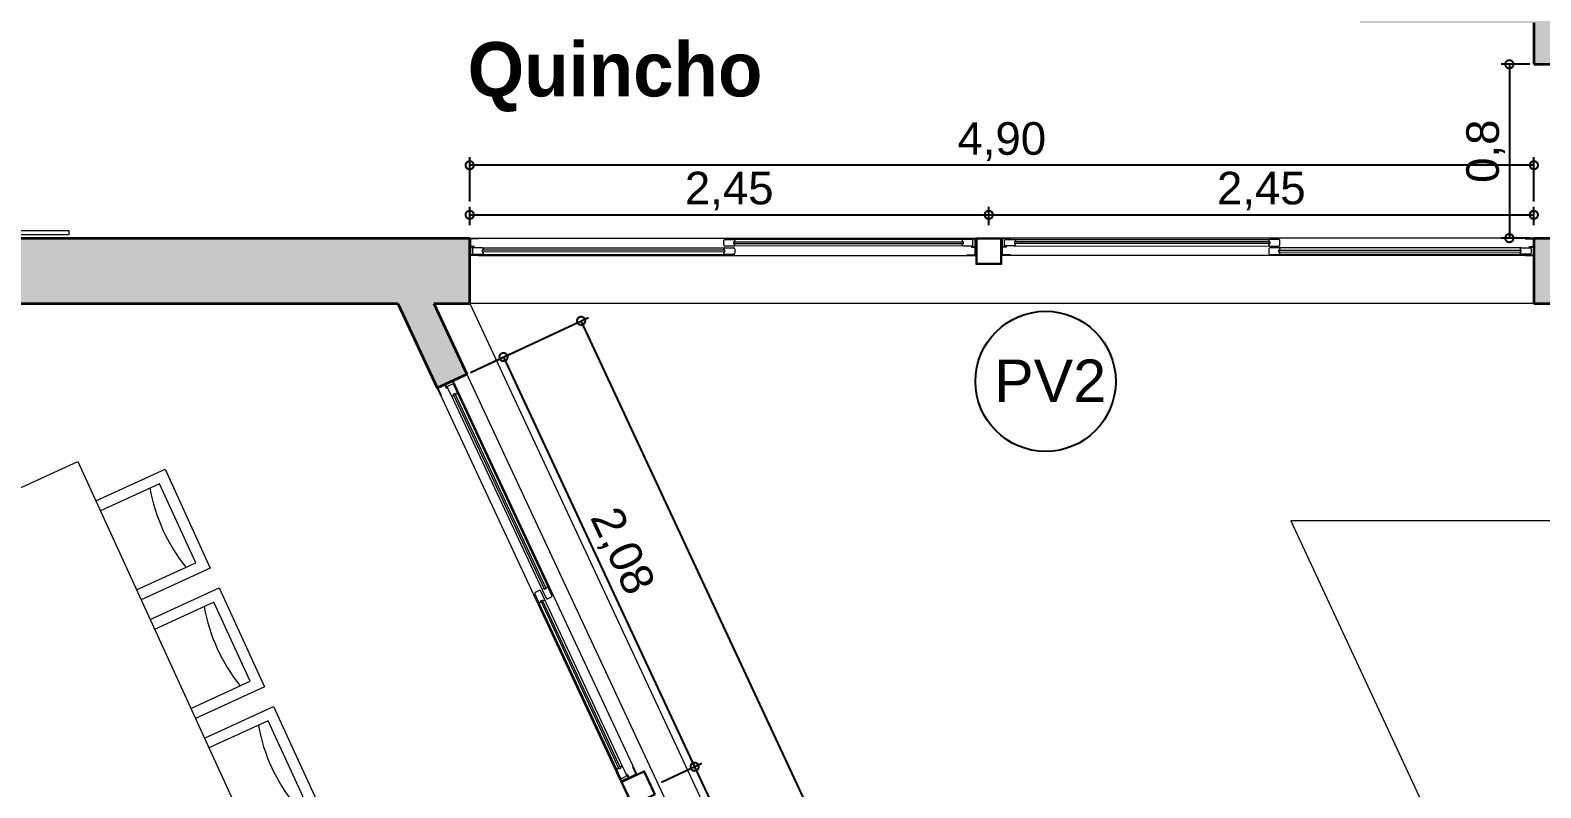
# Model space of a CAD drawing. Header units: millimetres. Extents: x 110427 to 125914, y 76277 to 76441.
# Drawn here: x 113999.5 to 114006.45, y 76337.58 to 76341.07 of the extents above; entities that cross this region are included whole.
import ezdxf

# ---------------------------------------------------------------- set-up
doc = ezdxf.new("R2010")
doc.units = ezdxf.units.MM
doc.linetypes.add('JIS_02_0.7', pattern=[1.35, 0.75, -0.6])
doc.layers.add('01_SANIT CAÑERIA SECUNDARIA', color=30, linetype='Continuous')
doc.layers.add('14_TEXTOS', color=4, linetype='Continuous')
for name, color, linetype, lineweight in [('04_CIVIL A CONSTRUIR', 250, 'Continuous', 35), ('07_CIVIL VISTAS MEDIA', 143, 'Continuous', 9), ('08_CIVIL VISTAS FINO', 251, 'Continuous', 5), ('09_CIVIL PROYECCIONES', 230, 'JIS_02_0.7', 5), ('11_CARPINTERIA Y MOBILIARIO', 141, 'Continuous', 9), ('12_HATCH', 8, 'Continuous', 9)]:
    doc.layers.add(name, color=color, linetype=linetype, lineweight=lineweight)
doc.styles.add('JDS1', font='GOTHICB.TTF')
doc.styles.get("Standard").update_dxf_attribs({"font": 'arial.ttf'})
doc.styles.add('Swis721 BT', font='swiss.ttf')
doc.dimstyles.new('ISO-23', dxfattribs={"dimscale": 0.03, "dimtxt": 5, "dimasz": 2.5, "dimexe": 1.25, "dimexo": 0.625, "dimtad": 1, "dimtxsty": 'Swis721 BT', "dimblk": 'DOTSMALL', "dimcen": 2.5, "dimclrt": 150, "dimadec": 0, "dimazin": 0, "dimtfac": 1, "dimtmove": 0, "dimatfit": 3, "dimfxl": 0, "dimarcsym": 0})

# ---------------------------------------------------------------- blocks, each defined once
blk = doc.blocks.new('_DotSmall')
at = {"color": 0, "linetype": 'ByBlock', "const_width": 0.5}
blk.add_lwpolyline([(-0.0625, 0, 1), (0.0625, 0, 1)], format="xyb", close=True, dxfattribs=at)
blk = doc.blocks.new('*D85')
at = {"layer": '09_CIVIL PROYECCIONES', "color": 0, "linetype": 'ByBlock', "lineweight": -2, "ltscale": 2}
for p, q in [((114001.5299, 76339.4927), (114002.073, 76339.7459)), ((114004.6761, 76334.0747), (114002.039, 76339.7301)), ((114004.167, 76333.8373), (114004.7101, 76334.0906))]:
    blk.add_line(p, q, dxfattribs=at)
at = {"layer": 'Defpoints', "color": 0, "linetype": 'ByBlock', "ltscale": 2}
for p in [(114002.039, 76339.7301), (114001.5129, 76339.4848), (114004.15, 76333.8294)]:
    blk.add_point(p, dxfattribs=at)
at = {"layer": '09_CIVIL PROYECCIONES', "color": 0, "linetype": 'ByBlock', "lineweight": -2, "ltscale": 2, "xscale": 0.075, "yscale": 0.075, "zscale": 0.075}
for p, rotation in [((114002.039, 76339.7301), 114.9999999993266), ((114004.6761, 76334.0747), 294.9999999993266)]:
    blk.add_blockref('_DotSmall', p, dxfattribs=dict(at, rotation=rotation))
at = {"layer": '09_CIVIL PROYECCIONES', "color": 150, "linetype": 'ByBlock', "ltscale": 2, "insert": (114003.4565, 76336.9485), "char_height": 0.15, "attachment_point": 5, "rotation": 295, "style": 'Swis721 BT'}
blk.add_mtext('6,24', dxfattribs=at)
blk = doc.blocks.new('*D114')
at = {"layer": '09_CIVIL PROYECCIONES', "color": 0, "linetype": 'ByBlock', "lineweight": -2, "ltscale": 2}
for p, q in [((114006.4026, 76340.9106), (114006.271, 76340.9106)), ((114006.3085, 76340.9106), (114006.3085, 76340.1106)), ((114006.4026, 76340.1106), (114006.271, 76340.1106))]:
    blk.add_line(p, q, dxfattribs=at)
at = {"layer": 'Defpoints', "color": 0, "linetype": 'ByBlock', "ltscale": 2}
for p in [(114006.4214, 76340.9106), (114006.3085, 76340.1106), (114006.4214, 76340.1106)]:
    blk.add_point(p, dxfattribs=at)
at = {"layer": '09_CIVIL PROYECCIONES', "color": 0, "linetype": 'ByBlock', "lineweight": -2, "ltscale": 2, "xscale": 0.075, "yscale": 0.075, "zscale": 0.075}
for p, rotation in [((114006.3085, 76340.9106), 90), ((114006.3085, 76340.1106), 270)]:
    blk.add_blockref('_DotSmall', p, dxfattribs=dict(at, rotation=rotation))
at = {"layer": '09_CIVIL PROYECCIONES', "color": 150, "linetype": 'ByBlock', "ltscale": 2, "insert": (114006.1993, 76340.5106), "char_height": 0.15, "attachment_point": 5, "rotation": 90, "style": 'Swis721 BT'}
blk.add_mtext('0,8', dxfattribs=at)
blk = doc.blocks.new('*D29')
at = {"layer": '09_CIVIL PROYECCIONES', "color": 0, "linetype": 'ByBlock', "lineweight": -2, "ltscale": 2}
for p, q in [((114001.5264, 76340.2791), (114001.5264, 76340.4835)), ((114006.4214, 76340.4461), (114001.5264, 76340.446)), ((114006.4214, 76340.2792), (114006.4214, 76340.4836))]:
    blk.add_line(p, q, dxfattribs=at)
at = {"layer": 'Defpoints', "color": 0, "linetype": 'ByBlock', "ltscale": 2}
for p in [(114001.5264, 76340.446), (114001.5264, 76340.2604), (114006.4214, 76340.2604)]:
    blk.add_point(p, dxfattribs=at)
at = {"layer": '09_CIVIL PROYECCIONES', "color": 0, "linetype": 'ByBlock', "lineweight": -2, "ltscale": 2, "xscale": 0.075, "yscale": 0.075, "zscale": 0.075}
for p, rotation in [((114001.5264, 76340.446), 180.0009674266009), ((114006.4214, 76340.4461), 0.0009674266008286025)]:
    blk.add_blockref('_DotSmall', p, dxfattribs=dict(at, rotation=rotation))
at = {"layer": '09_CIVIL PROYECCIONES', "color": 150, "linetype": 'ByBlock', "ltscale": 2, "insert": (114003.9739, 76340.5552), "char_height": 0.15, "attachment_point": 5, "rotation": 0.00097, "style": 'Swis721 BT'}
blk.add_mtext('4,90', dxfattribs=at)
blk = doc.blocks.new('*D39')
at = {"layer": '09_CIVIL PROYECCIONES', "color": 0, "linetype": 'ByBlock', "lineweight": -2, "ltscale": 2}
for p, q in [((114001.5264, 76340.171), (114001.5264, 76340.2553)), ((114001.5264, 76340.2178), (114003.9139, 76340.2178)), ((114003.9139, 76340.171), (114003.9139, 76340.2553))]:
    blk.add_line(p, q, dxfattribs=at)
at = {"layer": 'Defpoints', "color": 0, "linetype": 'ByBlock', "ltscale": 2}
for p in [(114003.9139, 76340.2178), (114001.5264, 76340.1523), (114003.9139, 76340.1523)]:
    blk.add_point(p, dxfattribs=at)
at = {"layer": '09_CIVIL PROYECCIONES', "color": 0, "linetype": 'ByBlock', "lineweight": -2, "ltscale": 2, "xscale": 0.075, "yscale": 0.075, "zscale": 0.075, "rotation": 180}
blk.add_blockref('_DotSmall', (114001.5264, 76340.2178), dxfattribs=at)
at = {"layer": '09_CIVIL PROYECCIONES', "color": 0, "linetype": 'ByBlock', "lineweight": -2, "ltscale": 2, "xscale": 0.075, "yscale": 0.075, "zscale": 0.075}
blk.add_blockref('_DotSmall', (114003.9139, 76340.2178), dxfattribs=at)
at = {"layer": '09_CIVIL PROYECCIONES', "color": 150, "linetype": 'ByBlock', "ltscale": 2, "insert": (114002.7202, 76340.327), "char_height": 0.15, "attachment_point": 5, "style": 'Swis721 BT'}
blk.add_mtext('2,45', dxfattribs=at)
blk = doc.blocks.new('*D40')
at = {"layer": '09_CIVIL PROYECCIONES', "color": 0, "linetype": 'ByBlock', "lineweight": -2, "ltscale": 2}
for p, q in [((114003.9139, 76340.171), (114003.9139, 76340.2553)), ((114003.9139, 76340.2178), (114006.421, 76340.2178)), ((114006.421, 76340.171), (114006.421, 76340.2553))]:
    blk.add_line(p, q, dxfattribs=at)
at = {"layer": 'Defpoints', "color": 0, "linetype": 'ByBlock', "ltscale": 2}
for p in [(114006.421, 76340.2178), (114003.9139, 76340.1523), (114006.421, 76340.1523)]:
    blk.add_point(p, dxfattribs=at)
at = {"layer": '09_CIVIL PROYECCIONES', "color": 0, "linetype": 'ByBlock', "lineweight": -2, "ltscale": 2, "xscale": 0.075, "yscale": 0.075, "zscale": 0.075, "rotation": 180}
blk.add_blockref('_DotSmall', (114003.9139, 76340.2178), dxfattribs=at)
at = {"layer": '09_CIVIL PROYECCIONES', "color": 0, "linetype": 'ByBlock', "lineweight": -2, "ltscale": 2, "xscale": 0.075, "yscale": 0.075, "zscale": 0.075}
blk.add_blockref('_DotSmall', (114006.421, 76340.2178), dxfattribs=at)
at = {"layer": '09_CIVIL PROYECCIONES', "color": 150, "linetype": 'ByBlock', "ltscale": 2, "insert": (114005.1675, 76340.327), "char_height": 0.15, "attachment_point": 5, "style": 'Swis721 BT'}
blk.add_mtext('2,45', dxfattribs=at)
blk = doc.blocks.new('*D41')
at = {"layer": '09_CIVIL PROYECCIONES', "color": 0, "linetype": 'ByBlock', "lineweight": -2, "ltscale": 2}
for p, q in [((114001.5298, 76339.4927), (114001.7158, 76339.5794)), ((114001.6819, 76339.5635), (114002.5609, 76337.6784)), ((114002.4089, 76337.6075), (114002.5949, 76337.6943))]:
    blk.add_line(p, q, dxfattribs=at)
at = {"layer": 'Defpoints', "color": 0, "linetype": 'ByBlock', "ltscale": 2}
for p in [(114001.5129, 76339.4847), (114002.5609, 76337.6784), (114002.3919, 76337.5996)]:
    blk.add_point(p, dxfattribs=at)
at = {"layer": '09_CIVIL PROYECCIONES', "color": 0, "linetype": 'ByBlock', "lineweight": -2, "ltscale": 2, "xscale": 0.075, "yscale": 0.075, "zscale": 0.075}
for p, rotation in [((114001.6819, 76339.5635), 115.0003175461842), ((114002.5609, 76337.6784), 295.0003175461842)]:
    blk.add_blockref('_DotSmall', p, dxfattribs=dict(at, rotation=rotation))
at = {"layer": '09_CIVIL PROYECCIONES', "color": 150, "linetype": 'ByBlock', "ltscale": 2, "insert": (114002.2203, 76338.6671), "char_height": 0.15, "attachment_point": 5, "rotation": 295.00032, "style": 'Swis721 BT'}
blk.add_mtext('2,08', dxfattribs=at)
blk = doc.blocks.new('*D42')
at = {"layer": '09_CIVIL PROYECCIONES', "color": 0, "linetype": 'ByBlock', "lineweight": -2, "ltscale": 2}
for p, q in [((114002.4089, 76337.6075), (114002.5949, 76337.6943)), ((114002.5609, 76337.6784), (114003.44, 76335.7933)), ((114003.288, 76335.7224), (114003.474, 76335.8092))]:
    blk.add_line(p, q, dxfattribs=at)
at = {"layer": 'Defpoints', "color": 0, "linetype": 'ByBlock', "ltscale": 2}
for p in [(114002.3919, 76337.5996), (114003.44, 76335.7933), (114003.271, 76335.7145)]:
    blk.add_point(p, dxfattribs=at)
at = {"layer": '09_CIVIL PROYECCIONES', "color": 0, "linetype": 'ByBlock', "lineweight": -2, "ltscale": 2, "xscale": 0.075, "yscale": 0.075, "zscale": 0.075}
for p, rotation in [((114002.5609, 76337.6784), 115.0003175461842), ((114003.44, 76335.7933), 295.0003175461842)]:
    blk.add_blockref('_DotSmall', p, dxfattribs=dict(at, rotation=rotation))
at = {"layer": '09_CIVIL PROYECCIONES', "color": 150, "linetype": 'ByBlock', "ltscale": 2, "insert": (114003.0994, 76336.782), "char_height": 0.15, "attachment_point": 5, "rotation": 295.00032, "style": 'Swis721 BT'}
blk.add_mtext('2,08', dxfattribs=at)

msp = doc.modelspace()

# ---------------------------------------------------------------- hatches: boundary and pattern name
at = {"layer": '12_HATCH'}
h = msp.add_hatch(color=1, dxfattribs=at)
h.dxf.hatch_style = 1
h.paths.add_polyline_path([(114009.8314, 76344.6106), (114006.4214, 76344.6106), (114006.4214, 76343.3206), (114005.6214, 76343.3206), (114005.6214, 76343.1606), (114006.4214, 76343.1606), (114006.4214, 76342.7496), (114006.4214, 76341.2606), (114005.6214, 76341.2606), (114005.6214, 76341.1006), (114006.4214, 76341.1006), (114006.4214, 76340.9106), (114007.2814, 76340.9106), (114007.2814, 76340.9456), (114006.5814, 76340.9456), (114006.5814, 76341.0256), (114007.2814, 76341.0256), (114007.2814, 76341.0606), (114006.5814, 76341.0606), (114006.5814, 76342.8606), (114007.9814, 76342.8606), (114007.9814, 76340.9106), (114008.1314, 76340.9106), (114008.1314, 76342.8606), (114009.8314, 76342.8606), (114009.8314, 76343.0106), (114006.5814, 76343.0106), (114006.5814, 76344.3106), (114009.5314, 76344.3106), (114009.5314, 76343.8106), (114009.8314, 76343.8106)])
h = msp.add_hatch(color=1, dxfattribs=at)
h.dxf.hatch_style = 1
h.paths.add_polyline_path([(114001.5264, 76340.1106), (113998.7819, 76340.1106), (113998.7819, 76339.8106), (114001.1954, 76339.8106), (114001.3769, 76339.4213), (114001.5129, 76339.4847), (114001.3609, 76339.8106), (114001.5264, 76339.8106)])
h = msp.add_hatch(color=1, dxfattribs=at)
h.dxf.hatch_style = 1
h.paths.add_polyline_path([(114009.8314, 76340.1106), (114006.4214, 76340.1106), (114006.4214, 76339.8106), (114009.8314, 76339.8106)])

# ---------------------------------------------------------------- linework, layer by layer
at = {"layer": '01_SANIT CAÑERIA SECUNDARIA', "color": 217}
msp.add_circle((114004.1754, 76339.4516), 0.3225, dxfattribs=at)
at = {"layer": '04_CIVIL A CONSTRUIR'}
for p, q in [((114006.4214, 76341.1006), (114006.4214, 76340.9106)), ((114006.4214, 76340.9106), (114007.2814, 76340.9106)), ((113998.7819, 76340.1106), (114001.5264, 76340.1106)), ((114001.5264, 76339.8106), (114001.5264, 76340.1106)), ((114006.4214, 76340.1106), (114009.8314, 76340.1106)), ((114006.4214, 76340.1106), (114006.4214, 76339.8106)), ((113998.7819, 76339.8106), (114001.1954, 76339.8106)), ((114001.1954, 76339.8106), (114001.3769, 76339.4213)), ((114001.3609, 76339.8106), (114001.5264, 76339.8106)), ((114001.3609, 76339.8106), (114001.5129, 76339.4847)), ((114006.4214, 76339.8106), (114009.8314, 76339.8106)), ((114001.3769, 76339.4213), (114001.5129, 76339.4847))]:
    msp.add_line(p, q, dxfattribs=at)
at = {"layer": '07_CIVIL VISTAS MEDIA'}
for p, q in [((114001.5264, 76340.1106), (114003.8539, 76340.1106)), ((114001.5294, 76340.1066), (114001.5294, 76340.0731)), ((114001.5664, 76340.1076), (114001.5304, 76340.1076)), ((114001.5664, 76340.1106), (114001.5664, 76340.1076)), ((114002.6952, 76340.0792), (114002.6952, 76340.0994)), ((114002.7001, 76340.1043), (114002.7403, 76340.1043)), ((114002.7403, 76340.0743), (114002.7001, 76340.0743)), ((114003.7943, 76340.1046), (114002.7403, 76340.1043)), ((114002.7403, 76340.0942), (114002.7403, 76340.0844)), ((114002.7403, 76340.0942), (114002.7442, 76340.0942)), ((114002.7442, 76340.0844), (114002.7403, 76340.0844)), ((114003.7958, 76340.0748), (114002.7403, 76340.0743)), ((114002.7412, 76340.0933), (114003.7949, 76340.0938)), ((114002.7412, 76340.0933), (114002.7412, 76340.0853)), ((114002.7412, 76340.0853), (114003.7949, 76340.0858)), ((114002.7452, 76340.0994), (114002.7452, 76340.0952)), ((114002.7452, 76340.0792), (114002.7452, 76340.0834)), ((114003.7909, 76340.0999), (114003.7909, 76340.0957)), ((114003.7909, 76340.0797), (114003.7909, 76340.084)), ((114003.7958, 76340.0947), (114003.7919, 76340.0947)), ((114003.7919, 76340.085), (114003.7958, 76340.085)), ((114003.7949, 76340.0938), (114003.7949, 76340.0858)), ((114003.8361, 76340.1048), (114003.7958, 76340.1048)), ((114003.7958, 76340.0947), (114003.7958, 76340.085)), ((114003.7958, 76340.0748), (114003.836, 76340.0748)), ((114003.8139, 76340.1106), (114003.8539, 76340.1106)), ((114003.8139, 76340.1106), (114003.8139, 76340.1076)), ((114003.8139, 76340.1076), (114003.8499, 76340.1076)), ((114003.8409, 76340.0797), (114003.8409, 76340.0999)), ((114003.8509, 76340.0731), (114003.8509, 76340.1066)), ((114006.4214, 76340.1106), (114003.9739, 76340.1106)), ((114004.0139, 76340.1106), (114003.9739, 76340.1106)), ((114003.9769, 76340.0731), (114003.9769, 76340.1066)), ((114004.0139, 76340.1076), (114003.9779, 76340.1076)), ((114003.9869, 76340.0797), (114003.9869, 76340.0999)), ((114003.9918, 76340.1048), (114004.032, 76340.1048)), ((114004.032, 76340.0748), (114003.9918, 76340.0748)), ((114004.0139, 76340.1106), (114004.0139, 76340.1076)), ((114004.032, 76340.0947), (114004.0359, 76340.0947)), ((114004.032, 76340.0947), (114004.032, 76340.085)), ((114004.0359, 76340.085), (114004.032, 76340.085)), ((114004.032, 76340.0748), (114005.2075, 76340.0743)), ((114005.2066, 76340.0933), (114004.0329, 76340.0938)), ((114004.0329, 76340.0938), (114004.0329, 76340.0858)), ((114005.2066, 76340.0853), (114004.0329, 76340.0858)), ((114004.0336, 76340.1046), (114005.2075, 76340.1043)), ((114004.0369, 76340.0999), (114004.0369, 76340.0957)), ((114004.0369, 76340.0797), (114004.0369, 76340.084)), ((114005.2026, 76340.0994), (114005.2026, 76340.0952)), ((114005.2026, 76340.0792), (114005.2026, 76340.0834)), ((114005.2075, 76340.0942), (114005.2036, 76340.0942)), ((114005.2036, 76340.0844), (114005.2075, 76340.0844)), ((114005.2066, 76340.0933), (114005.2066, 76340.0853)), ((114005.2478, 76340.1043), (114005.2075, 76340.1043)), ((114005.2075, 76340.0942), (114005.2075, 76340.0844)), ((114005.2075, 76340.0743), (114005.2478, 76340.0743)), ((114005.2526, 76340.0792), (114005.2526, 76340.0994)), ((114006.3814, 76340.1106), (114006.3814, 76340.1076)), ((114006.3814, 76340.1076), (114006.4174, 76340.1076)), ((114006.4184, 76340.1066), (114006.4184, 76340.0731)), ((114001.5664, 76340.0306), (114001.5264, 76340.0306)), ((114001.5294, 76340.0681), (114001.5294, 76340.0345)), ((114001.5464, 76340.072), (114001.5304, 76340.0721)), ((114001.5464, 76340.0691), (114001.5304, 76340.0691)), ((114001.5664, 76340.0335), (114001.5304, 76340.0335)), ((114001.5394, 76340.0614), (114001.5394, 76340.0412)), ((114001.5846, 76340.0663), (114001.5443, 76340.0663)), ((114001.5443, 76340.0363), (114001.5846, 76340.0363)), ((114001.5464, 76340.0691), (114001.5464, 76340.072)), ((114001.5664, 76340.0306), (114001.5664, 76340.0335)), ((114001.5664, 76340.0306), (114003.8538, 76340.0306)), ((114001.5846, 76340.0663), (114002.7, 76340.0658)), ((114001.5885, 76340.0562), (114001.5846, 76340.0562)), ((114001.5846, 76340.0464), (114001.5846, 76340.0562)), ((114001.5846, 76340.0464), (114001.5885, 76340.0464)), ((114001.5846, 76340.0363), (114002.7001, 76340.0358)), ((114001.5855, 76340.0473), (114001.5855, 76340.0553)), ((114002.6992, 76340.0548), (114001.5855, 76340.0553)), ((114002.6992, 76340.0468), (114001.5855, 76340.0473)), ((114001.5895, 76340.0614), (114001.5895, 76340.0572)), ((114001.5895, 76340.0412), (114001.5895, 76340.0454)), ((114002.6952, 76340.0609), (114002.6952, 76340.0567)), ((114002.6952, 76340.0407), (114002.6952, 76340.0449)), ((114002.6962, 76340.0557), (114002.7, 76340.0557)), ((114002.7, 76340.0459), (114002.6962, 76340.0459)), ((114002.6992, 76340.0468), (114002.6992, 76340.0548)), ((114002.7, 76340.0658), (114002.7403, 76340.0658)), ((114002.7, 76340.0459), (114002.7, 76340.0557)), ((114002.7403, 76340.0358), (114002.7001, 76340.0358)), ((114002.7452, 76340.0609), (114002.7452, 76340.0407)), ((114003.8139, 76340.0306), (114003.8139, 76340.0336)), ((114003.8139, 76340.0336), (114003.8499, 76340.0335)), ((114003.8139, 76340.0306), (114003.8539, 76340.0306)), ((114003.8339, 76340.0721), (114003.8339, 76340.0691)), ((114003.8339, 76340.0721), (114003.8499, 76340.0721)), ((114003.8339, 76340.0691), (114003.8499, 76340.0691)), ((114003.8509, 76340.0345), (114003.8509, 76340.0681)), ((114004.0139, 76340.0306), (114003.9739, 76340.0306)), ((114006.3814, 76340.0306), (114003.974, 76340.0306)), ((114003.9769, 76340.0345), (114003.9769, 76340.0681)), ((114003.9939, 76340.0721), (114003.9779, 76340.0721)), ((114003.9939, 76340.0691), (114003.9779, 76340.0691)), ((114004.0139, 76340.0336), (114003.9779, 76340.0335)), ((114003.9939, 76340.0721), (114003.9939, 76340.0691)), ((114004.0139, 76340.0306), (114004.0139, 76340.0336)), ((114005.2026, 76340.0609), (114005.2026, 76340.0407)), ((114005.2478, 76340.0658), (114005.2075, 76340.0658)), ((114005.2075, 76340.0358), (114005.2478, 76340.0358)), ((114006.3633, 76340.0663), (114005.2478, 76340.0658)), ((114005.2517, 76340.0557), (114005.2478, 76340.0557)), ((114005.2478, 76340.0459), (114005.2478, 76340.0557)), ((114005.2478, 76340.0459), (114005.2517, 76340.0459)), ((114006.3633, 76340.0363), (114005.2478, 76340.0358)), ((114005.2487, 76340.0548), (114006.3624, 76340.0553)), ((114005.2487, 76340.0468), (114005.2487, 76340.0548)), ((114005.2487, 76340.0468), (114006.3624, 76340.0473)), ((114005.2527, 76340.0609), (114005.2527, 76340.0567)), ((114005.2527, 76340.0407), (114005.2527, 76340.0449)), ((114006.3584, 76340.0614), (114006.3584, 76340.0572)), ((114006.3584, 76340.0412), (114006.3584, 76340.0454)), ((114006.3594, 76340.0562), (114006.3632, 76340.0562)), ((114006.3632, 76340.0464), (114006.3594, 76340.0464)), ((114006.3624, 76340.0473), (114006.3624, 76340.0553)), ((114006.3632, 76340.0663), (114006.4035, 76340.0663)), ((114006.3632, 76340.0464), (114006.3632, 76340.0562)), ((114006.4035, 76340.0363), (114006.3633, 76340.0363)), ((114006.3814, 76340.0335), (114006.4174, 76340.0335)), ((114006.3814, 76340.0306), (114006.3814, 76340.0335)), ((114006.3814, 76340.0306), (114006.4214, 76340.0306)), ((114006.4014, 76340.072), (114006.4174, 76340.0721)), ((114006.4014, 76340.0691), (114006.4014, 76340.072)), ((114006.4014, 76340.0691), (114006.4174, 76340.0691)), ((114006.4084, 76340.0614), (114006.4084, 76340.0412)), ((114006.4184, 76340.0681), (114006.4184, 76340.0345)), ((114001.4167, 76339.4366), (114001.4471, 76339.4508)), ((114001.4637, 76339.4177), (114001.4485, 76339.4503)), ((114001.4664, 76339.4189), (114001.4495, 76339.4552)), ((114001.4495, 76339.4552), (114002.2947, 76337.6427)), ((114001.3939, 76339.3851), (114001.3769, 76339.4213)), ((114001.3769, 76339.4213), (114002.2221, 76337.6088)), ((114001.3966, 76339.3864), (114001.3814, 76339.419)), ((114001.3819, 76339.4203), (114001.4122, 76339.4345)), ((114001.3939, 76339.3851), (114001.3966, 76339.3864)), ((114001.4203, 76339.4195), (114001.4136, 76339.434)), ((114001.423, 76339.4208), (114001.4163, 76339.4353)), ((114001.423, 76339.4208), (114001.4203, 76339.4195)), ((114001.4417, 76339.3874), (114001.4246, 76339.4239)), ((114001.427, 76339.4303), (114001.4453, 76339.4389)), ((114001.4416, 76339.3874), (114001.8607, 76338.49)), ((114001.4481, 76339.385), (114001.452, 76339.3868)), ((114001.4597, 76339.3958), (114001.4508, 76339.3917)), ((114001.4525, 76339.3881), (114001.4508, 76339.3917)), ((114001.4518, 76339.4365), (114001.4688, 76339.4001)), ((114001.4592, 76339.3946), (114001.452, 76339.3912)), ((114001.8703, 76338.4955), (114001.452, 76339.3912)), ((114001.8775, 76338.4988), (114001.4592, 76339.3946)), ((114001.4597, 76339.3958), (114001.4613, 76339.3923)), ((114001.4665, 76339.3936), (114001.4626, 76339.3918)), ((114001.4664, 76339.4189), (114001.4637, 76339.4177)), ((114001.4688, 76339.4001), (114001.8879, 76338.5027)), ((114001.8465, 76338.4888), (114001.8281, 76338.4802)), ((114001.87, 76338.4499), (114001.853, 76338.4864)), ((114001.8607, 76338.49), (114001.8777, 76338.4535)), ((114001.863, 76338.4965), (114001.8669, 76338.4983)), ((114001.8682, 76338.4978), (114001.8699, 76338.4943)), ((114001.8787, 76338.4984), (114001.8699, 76338.4943)), ((114001.8775, 76338.4988), (114001.8703, 76338.4955)), ((114001.8787, 76338.4984), (114001.8771, 76338.5019)), ((114001.8814, 76338.5051), (114001.8775, 76338.5033)), ((114001.9049, 76338.4662), (114001.8879, 76338.5027)), ((114001.8258, 76338.4737), (114001.8428, 76338.4373)), ((114002.2025, 76337.6654), (114001.8428, 76338.4373)), ((114001.8493, 76338.4349), (114001.8531, 76338.4367)), ((114001.852, 76338.4415), (114001.8608, 76338.4456)), ((114001.852, 76338.4415), (114001.8536, 76338.438)), ((114001.8532, 76338.4411), (114001.8604, 76338.4445)), ((114001.8532, 76338.4411), (114002.2125, 76337.6693)), ((114001.8604, 76338.4445), (114002.2197, 76337.6727)), ((114001.8625, 76338.4421), (114001.8608, 76338.4456)), ((114001.8676, 76338.4434), (114001.8638, 76338.4416)), ((114002.2301, 76337.6766), (114001.87, 76338.4499)), ((114001.8842, 76338.4512), (114001.9025, 76338.4597)), ((114002.2199, 76337.6274), (114002.2029, 76337.6639)), ((114002.2053, 76337.6704), (114002.2091, 76337.6722)), ((114002.2053, 76337.645), (114002.208, 76337.6463)), ((114002.2053, 76337.645), (114002.2223, 76337.6088)), ((114002.208, 76337.6463), (114002.2233, 76337.6136)), ((114002.2121, 76337.6682), (114002.2104, 76337.6717)), ((114002.2121, 76337.6682), (114002.2209, 76337.6723)), ((114002.2125, 76337.6693), (114002.2197, 76337.6727)), ((114002.2192, 76337.6758), (114002.2209, 76337.6723)), ((114002.2236, 76337.6789), (114002.2197, 76337.6771)), ((114002.2301, 76337.6766), (114002.2471, 76337.6401)), ((114002.2487, 76337.6432), (114002.2514, 76337.6444)), ((114002.2487, 76337.6432), (114002.2555, 76337.6287)), ((114002.2514, 76337.6444), (114002.2582, 76337.6299)), ((114002.2899, 76337.6436), (114002.2595, 76337.6294)), ((114002.2778, 76337.6788), (114002.2751, 76337.6776)), ((114002.2751, 76337.6776), (114002.2904, 76337.6449)), ((114002.2778, 76337.6788), (114002.2948, 76337.6426)), ((114002.255, 76337.6273), (114002.2246, 76337.6132)), ((114002.2447, 76337.6336), (114002.2264, 76337.625))]:
    msp.add_line(p, q, dxfattribs=at)
for points in [[(114003.9739, 76339.9906), (114003.9739, 76340.1106), (114003.8539, 76340.1106), (114003.8539, 76339.9906)], [(114002.2729, 76337.5), (114002.3816, 76337.5507), (114002.3309, 76337.6594), (114002.2221, 76337.6087)]]:
    msp.add_lwpolyline(points, close=True, dxfattribs=at)
for points in [[(114003.9694, 76339.9996), (114003.9694, 76340.1016, 0.414214), (114003.9649, 76340.1061), (114003.8629, 76340.1061, 0.414214), (114003.8584, 76340.1016), (114003.8584, 76339.9996, 0.414214), (114003.8629, 76339.9951), (114003.9649, 76339.9951, 0.414214)], [(114002.2791, 76337.5079), (114002.3716, 76337.551, 0.414214), (114002.3737, 76337.5569), (114002.3306, 76337.6494, 0.414214), (114002.3246, 76337.6516), (114002.2322, 76337.6085, 0.414214), (114002.23, 76337.6025), (114002.2731, 76337.51, 0.414214)]]:
    msp.add_lwpolyline(points, format="xyb", close=True, dxfattribs=at)
for centre, radius, start, end in [((114001.5304, 76340.1066), 0.001, 89.98597, 179.98598), ((114002.7001, 76340.0994), 0.00488, 89.98597, 179.98598), ((114002.7001, 76340.0792), 0.00488, 179.98598, 269.98597), ((114002.7403, 76340.0994), 0.0049, 359.98598, 89.98597), ((114002.7403, 76340.0792), 0.00488, 269.98597, 359.98598), ((114002.7442, 76340.0834), 0.001, 359.98598, 89.98597), ((114003.7958, 76340.0999), 0.0049, 89.98597, 179.98598), ((114003.7919, 76340.084), 0.001, 89.98597, 179.98598), ((114003.7958, 76340.0797), 0.00488, 179.98598, 269.98597), ((114003.836, 76340.0797), 0.00488, 269.98597, 359.98598), ((114003.8361, 76340.0999), 0.00488, 359.98598, 89.98597), ((114003.8499, 76340.1066), 0.001, 359.98598, 89.98597), ((114003.9779, 76340.1066), 0.001, 90.01403, 180.01402), ((114003.9918, 76340.0999), 0.00488, 90.01403, 180.01402), ((114003.9918, 76340.0797), 0.00488, 180.01402, 270.01403), ((114004.032, 76340.0999), 0.0049, 0.01402, 90.01403), ((114004.032, 76340.0797), 0.00488, 270.01403, 0.01402), ((114004.0359, 76340.084), 0.001, 0.01402, 90.01403), ((114005.2075, 76340.0994), 0.0049, 90.01403, 180.01402), ((114005.2036, 76340.0834), 0.001, 90.01403, 180.01402), ((114005.2075, 76340.0792), 0.00488, 180.01402, 270.01403), ((114005.2478, 76340.0994), 0.00488, 0.01402, 90.01403), ((114005.2478, 76340.0792), 0.00488, 270.01403, 0.01402), ((114006.4174, 76340.1066), 0.001, 0.01402, 90.01403), ((114001.5304, 76340.0731), 0.001, 179.98598, 269.98597), ((114001.5304, 76340.0681), 0.001, 89.98597, 179.98598), ((114001.5304, 76340.0345), 0.001, 179.98598, 269.98597), ((114001.5443, 76340.0614), 0.00488, 89.98597, 179.98598), ((114001.5443, 76340.0412), 0.00488, 179.98598, 269.98597), ((114001.5846, 76340.0614), 0.00488, 359.98598, 89.98597), ((114001.5846, 76340.0412), 0.0049, 269.98597, 359.98598), ((114001.5885, 76340.0572), 0.001, 269.98597, 359.98598), ((114002.7, 76340.0609), 0.00488, 89.98597, 179.98598), ((114002.6962, 76340.0567), 0.001, 179.98598, 269.98597), ((114002.7001, 76340.0407), 0.0049, 179.98598, 269.98597), ((114002.7403, 76340.0609), 0.00488, 359.98598, 89.98597), ((114002.7403, 76340.0407), 0.00488, 269.98597, 359.98598), ((114003.8499, 76340.0731), 0.001, 269.98597, 359.98598), ((114003.8499, 76340.0681), 0.001, 359.98598, 89.98597), ((114003.8499, 76340.0345), 0.001, 269.98597, 359.98598), ((114003.9779, 76340.0731), 0.001, 180.01402, 270.01403), ((114003.9779, 76340.0681), 0.001, 90.01403, 180.01402), ((114003.9779, 76340.0345), 0.001, 180.01402, 270.01403), ((114005.2075, 76340.0609), 0.00488, 90.01403, 180.01402), ((114005.2075, 76340.0407), 0.00488, 180.01402, 270.01403), ((114005.2478, 76340.0609), 0.00488, 0.01402, 90.01403), ((114005.2478, 76340.0407), 0.0049, 270.01403, 0.01402), ((114005.2517, 76340.0567), 0.001, 270.01403, 0.01402), ((114006.3632, 76340.0614), 0.00488, 90.01403, 180.01402), ((114006.3594, 76340.0572), 0.001, 180.01402, 270.01403), ((114006.3633, 76340.0412), 0.0049, 180.01402, 270.01403), ((114006.4035, 76340.0614), 0.00488, 0.01402, 90.01403), ((114006.4035, 76340.0412), 0.00488, 270.01403, 0.01402), ((114006.4174, 76340.0731), 0.001, 270.01403, 0.01402), ((114006.4174, 76340.0681), 0.001, 0.01402, 90.01403), ((114006.4174, 76340.0345), 0.001, 270.01403, 0.01402), ((114001.4475, 76339.4499), 0.001, 25.01523, 115.01523), ((114001.3823, 76339.4194), 0.001, 115.01523, 205.01523), ((114001.4126, 76339.4336), 0.001, 25.01523, 115.01523), ((114001.4172, 76339.4357), 0.001, 115.01523, 205.01523), ((114001.4291, 76339.4259), 0.00488, 115.01523, 205.01523), ((114001.4461, 76339.3894), 0.00488, 205.01523, 295.01523), ((114001.4474, 76339.4345), 0.00488, 25.01523, 115.01523), ((114001.4516, 76339.3877), 0.001, 295.01523, 25.01523), ((114001.4644, 76339.398), 0.0049, 295.01523, 25.01523), ((114001.8302, 76338.4758), 0.00488, 115.01523, 205.01523), ((114001.8486, 76338.4844), 0.00488, 25.01523, 115.01523), ((114001.8651, 76338.4921), 0.00488, 115.01523, 205.01523), ((114001.8673, 76338.4974), 0.001, 25.01523, 115.01523), ((114001.8834, 76338.5006), 0.0049, 25.01523, 115.01523), ((114001.8472, 76338.4393), 0.0049, 205.01523, 295.01523), ((114001.8634, 76338.4426), 0.001, 205.01523, 295.01523), ((114001.8656, 76338.4479), 0.00488, 295.01523, 25.01523), ((114001.8821, 76338.4556), 0.00488, 205.01523, 295.01523), ((114001.9005, 76338.4642), 0.00488, 295.01523, 25.01523), ((114002.2073, 76337.6659), 0.0049, 115.01523, 205.01523), ((114002.2202, 76337.6762), 0.001, 115.01523, 205.01523), ((114002.2256, 76337.6745), 0.00488, 25.01523, 115.01523), ((114002.2894, 76337.6445), 0.001, 295.01523, 25.01523), ((114002.2243, 76337.6294), 0.00488, 205.01523, 295.01523), ((114002.2242, 76337.6141), 0.001, 205.01523, 295.01523), ((114002.2427, 76337.638), 0.00488, 295.01523, 25.01523), ((114002.2546, 76337.6282), 0.001, 295.01523, 25.01523), ((114002.2591, 76337.6304), 0.001, 205.01523, 295.01523)]:
    msp.add_arc(centre, radius, start, end, dxfattribs=at)
at = {"layer": '07_CIVIL VISTAS MEDIA', "extrusion": (5.97036e-08, -2.70932e-08, 1)}
msp.add_arc((114002.7442, 76340.0952, 0.0047), 0.001, 269.98597, 359.98598, dxfattribs=at)
at = {"layer": '07_CIVIL VISTAS MEDIA', "extrusion": (-5.97168e-08, -2.7064e-08, 1)}
msp.add_arc((114003.7919, 76340.0957, -0.0089), 0.001, 179.98598, 269.98597, dxfattribs=at)
at = {"layer": '07_CIVIL VISTAS MEDIA', "extrusion": (5.97168e-08, -2.7064e-08, 1)}
msp.add_arc((114004.0359, 76340.0957, 0.0047), 0.001, 270.01403, 0.01402, dxfattribs=at)
at = {"layer": '07_CIVIL VISTAS MEDIA', "extrusion": (-5.97036e-08, -2.70932e-08, 1)}
msp.add_arc((114005.2036, 76340.0952, -0.0089), 0.001, 180.01402, 270.01403, dxfattribs=at)
at = {"layer": '07_CIVIL VISTAS MEDIA', "extrusion": (5.97168e-08, 2.7064e-08, 1)}
msp.add_arc((114001.5885, 76340.0454, 0.0089), 0.001, 359.98598, 89.98597, dxfattribs=at)
at = {"layer": '07_CIVIL VISTAS MEDIA', "extrusion": (-5.97036e-08, 2.70932e-08, 1)}
msp.add_arc((114002.6962, 76340.0449, -0.0047), 0.001, 89.98597, 179.98598, dxfattribs=at)
at = {"layer": '07_CIVIL VISTAS MEDIA', "extrusion": (5.97036e-08, 2.70932e-08, 1)}
msp.add_arc((114005.2517, 76340.0449, 0.0089), 0.001, 0.01402, 90.01403, dxfattribs=at)
at = {"layer": '07_CIVIL VISTAS MEDIA', "extrusion": (-5.97168e-08, 2.7064e-08, 1)}
msp.add_arc((114006.3594, 76340.0454, -0.0047), 0.001, 90.01403, 180.01402, dxfattribs=at)
at = {"layer": '07_CIVIL VISTAS MEDIA', "extrusion": (7.105e-10, -6.55595e-08, 1)}
msp.add_arc((114001.4622, 76339.3927, -0.0049), 0.001, 205.01523, 295.01523, dxfattribs=at)
at = {"layer": '07_CIVIL VISTAS MEDIA', "extrusion": (-4.97875e-08, 4.26587e-08, 1)}
msp.add_arc((114001.878, 76338.5024, -0.0024), 0.001, 115.01523, 205.01523, dxfattribs=at)
at = {"layer": '07_CIVIL VISTAS MEDIA', "extrusion": (4.97875e-08, -4.26587e-08, 1)}
msp.add_arc((114001.8527, 76338.4376, 0.0024), 0.001, 295.01523, 25.01523, dxfattribs=at)
at = {"layer": '07_CIVIL VISTAS MEDIA', "extrusion": (-7.105e-10, 6.55595e-08, 1)}
msp.add_arc((114002.2095, 76337.6712, 0.0049), 0.001, 25.01523, 115.01523, dxfattribs=at)
at = {"layer": '08_CIVIL VISTAS FINO'}
for p, q in [((114006.4214, 76339.8106), (114001.5264, 76339.8106)), ((114001.5264, 76339.8106), (114004.286, 76333.8928)), ((114001.3904, 76339.7472), (114004.15, 76333.8294)), ((114005.3029, 76338.8106), (114008.9532, 76330.9825)), ((114009.7164, 76338.8106), (114005.3029, 76338.8106))]:
    msp.add_line(p, q, dxfattribs=at)
at = {"layer": '11_CARPINTERIA Y MOBILIARIO'}
for p, q in [((113999.8067, 76338.9013), (114000.1249, 76339.047)), ((114000.1249, 76339.047), (114000.333, 76338.5924)), ((114000.1003, 76338.9807), (113999.8275, 76338.8559)), ((114000.2668, 76338.617), (114000.1003, 76338.9807)), ((113999.994, 76338.4922), (114000.2668, 76338.617)), ((114000.333, 76338.5924), (114000.0148, 76338.4467)), ((114000.0564, 76338.3558), (114000.3747, 76338.5015)), ((114000.3747, 76338.5015), (114000.5828, 76338.0468)), ((114000.35, 76338.4352), (114000.0772, 76338.3103)), ((114000.5165, 76338.0715), (114000.35, 76338.4352)), ((114000.2437, 76337.9466), (114000.5165, 76338.0715)), ((114000.5828, 76338.0468), (114000.2645, 76337.9012)), ((114000.3062, 76337.8102), (114000.6244, 76337.9559)), ((114000.6244, 76337.9559), (114000.8325, 76337.5013)), ((114000.5997, 76337.8896), (114000.327, 76337.7648)), ((114000.7662, 76337.5259), (114000.5997, 76337.8896))]:
    msp.add_line(p, q, dxfattribs=at)
for points in [[(113999.6819, 76340.1256), (113998.6652, 76340.1256), (113998.6652, 76340.1456), (113999.6819, 76340.1456)], [(114000.5975, 76337.1737), (113999.5064, 76336.6743), (113998.6323, 76338.5837), (113999.7234, 76339.0832)]]:
    msp.add_lwpolyline(points, close=True, dxfattribs=at)
for centre in [(114000.8541, 76339.1059), (114001.1038, 76338.5603), (114001.3536, 76338.0148)]:
    msp.add_arc(centre, 0.8125, 190.34717, 218.84723, dxfattribs=at)

# ---------------------------------------------------------------- texts
at = {"layer": '01_SANIT CAÑERIA SECUNDARIA', "color": 217, "insert": (114003.9387, 76339.5521), "char_height": 0.19514, "attachment_point": 1}
msp.add_mtext_dynamic_manual_height_columns('PV2', width=0.6486, gutter_width=12.5, heights=[0], dxfattribs=at)
at = {"layer": '14_TEXTOS', "insert": (114002.1949, 76340.8519), "char_height": 0.25, "width": 1.378078, "attachment_point": 5, "style": 'JDS1'}
msp.add_mtext('Quincho', dxfattribs=at)

# ---------------------------------------------------------------- dimensions: what is measured, and where the dimension line sits
at = {"layer": '09_CIVIL PROYECCIONES', "color": 80, "linetype": 'ByBlock', "ltscale": 2}
for p1, p2, distance, picture, middle in [((114006.4214, 76340.9106), (114006.4214, 76340.1106), -0.1129, '*D114', (114006.1993, 76340.5106)), ((114004.15, 76333.8294), (114001.5129, 76339.4848), -0.5805, '*D85', (114003.4565, 76336.9485)), ((114001.5129, 76339.4847), (114002.3919, 76337.5996), 0.1865, '*D41', (114002.2203, 76338.6671)), ((114002.3919, 76337.5996), (114003.271, 76335.7145), 0.1865, '*D42', (114003.0994, 76336.782))]:
    dim = msp.add_aligned_dim(p1=p1, p2=p2, distance=distance, dimstyle='ISO-23', override={"dimfxl": 100, "dimarcsym": 2}, dxfattribs=at)
    dim.commit()
    dim.dimension.update_dxf_attribs({"geometry": picture, "text_midpoint": middle})
for p1, p2, distance, text, picture, middle in [((114006.4214, 76340.2604), (114001.5264, 76340.2604), -0.1857, '4,90', '*D29', (114003.9739, 76340.5552)), ((114001.5264, 76340.1523), (114003.9139, 76340.1523), 0.0656, '2,45', '*D39', (114002.7202, 76340.327)), ((114003.9139, 76340.1523), (114006.421, 76340.1523), 0.0656, '2,45', '*D40', (114005.1675, 76340.327))]:
    dim = msp.add_aligned_dim(p1=p1, p2=p2, distance=distance, text=text, dimstyle='ISO-23', override={"dimfxl": 100, "dimarcsym": 2}, dxfattribs=at)
    dim.commit()
    dim.dimension.update_dxf_attribs({"geometry": picture, "text_midpoint": middle})

doc.saveas('drawing.dxf')
